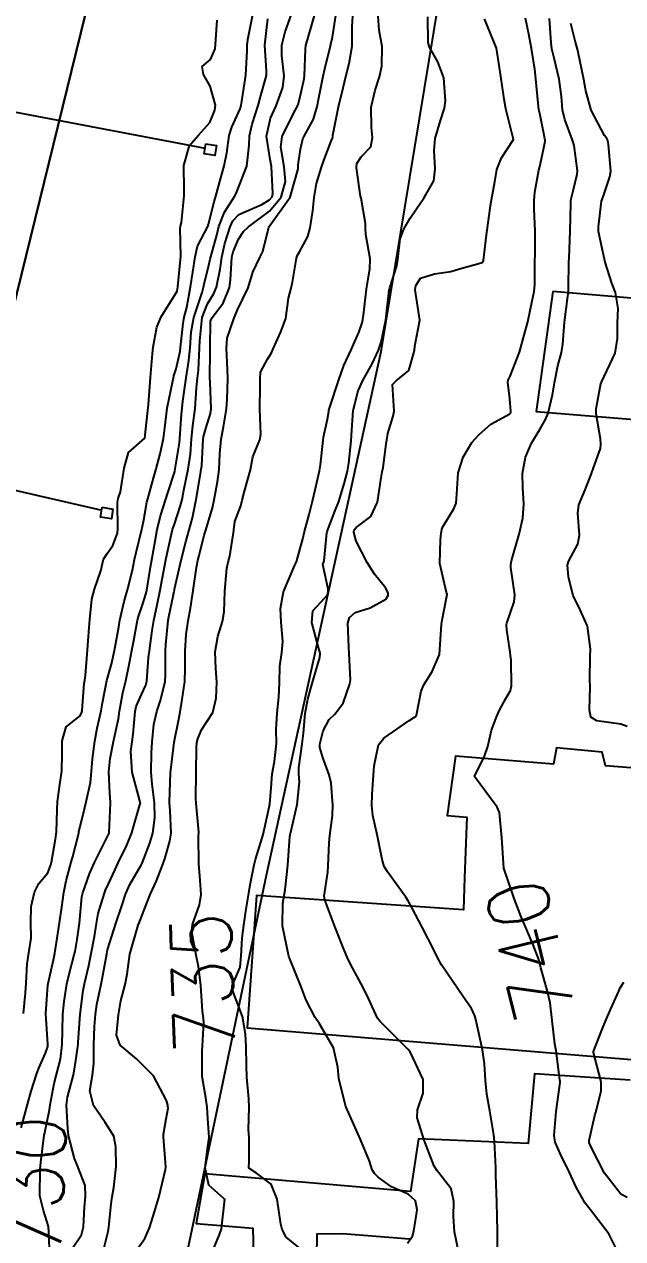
# Model space of a CAD drawing. Header units: metres. Extents: x 318500 to 325275, y 7408834 to 7428799.
# Drawn here: x 323476.5 to 323515.9, y 7419303.5 to 7419383.5 of the extents above; entities that cross this region are included whole.
import ezdxf
from ezdxf.enums import TextEntityAlignment as Align

# ---------------------------------------------------------------- set-up
doc = ezdxf.new("R2010")
doc.units = ezdxf.units.M
doc.header["$MEASUREMENT"] = 0
for name, color, linetype in [('Cotas', 45, 'Continuous'), ('Curvas de Nivel 1m', 11, 'Continuous'), ('Curvas de Nivel 5m', 15, 'Continuous'), ('Divisas', 45, 'Continuous'), ('Edificações', 30, 'Continuous'), ('Linha Férrea', 20, 'Continuous'), ('Pórticos', 45, 'Continuous'), ('Vias Primárias', 230, 'Continuous')]:
    doc.layers.add(name, color=color, linetype=linetype)
doc.styles.add('Style-STANDARD', font='STANDARD.shx')

msp = doc.modelspace()

# ---------------------------------------------------------------- linework, layer by layer
at = {"layer": 'Curvas de Nivel 1m', "flags": 128}
for points, elevation in [([(323478.199, 7419302.285), (323478.13, 7419303.901), (323478.108, 7419304.286), (323477.766, 7419305.327), (323477.539, 7419306.294), (323477.555, 7419308.052), (323477.58, 7419308.293), (323477.606, 7419308.49), (323477.818, 7419310.29), (323477.831, 7419310.365), (323478.168, 7419311.966), (323478.214, 7419312.286), (323478.466, 7419313.692), (323478.618, 7419314.283), (323478.881, 7419315.294), (323479.009, 7419316.279), (323479.022, 7419317.176), (323479.049, 7419318.279), (323479.127, 7419319.093), (323479.315, 7419320.276), (323479.437, 7419320.806), (323479.824, 7419322.272), (323479.858, 7419322.405), (323479.999, 7419323.191), (323480.145, 7419324.268), (323480.297, 7419326.005), (323480.352, 7419326.265), (323480.803, 7419327.515), (323481.132, 7419328.254), (323482.09, 7419330.202), (323482.098, 7419330.24), (323482.188, 7419332.17), (323482.187, 7419332.239), (323482.129, 7419332.823), (323482.076, 7419334.241), (323482.159, 7419335.117), (323482.386, 7419336.237), (323482.7, 7419337.725), (323482.776, 7419338.231), (323483, 7419339.447), (323483.195, 7419340.226), (323483.433, 7419341.413), (323483.586, 7419342.22), (323483.696, 7419342.78), (323483.968, 7419344.215), (323484.033, 7419344.465), (323484.295, 7419345.236), (323484.521, 7419345.994), (323484.568, 7419346.207), (323484.814, 7419347.716), (323484.896, 7419348.204), (323485.115, 7419349.436), (323485.263, 7419350.201), (323485.473, 7419351.1), (323485.818, 7419352.196), (323485.963, 7419352.625), (323486.408, 7419354.028), (323486.449, 7419354.189), (323486.724, 7419355.898), (323486.753, 7419356.185), (323486.853, 7419357.795), (323486.891, 7419358.184), (323486.938, 7419358.646), (323487.171, 7419360.18), (323487.346, 7419361.339), (323487.429, 7419362.176), (323487.502, 7419363.209), (323487.671, 7419364.173), (323488.211, 7419365.81), (323488.306, 7419366.164), (323488.346, 7419366.391), (323488.587, 7419367.323), (323488.752, 7419368.005), (323488.783, 7419368.158), (323489.176, 7419369.6), (323489.324, 7419370.153), (323489.681, 7419371.108), (323490.356, 7419372.143), (323490.465, 7419372.33), (323490.66, 7419372.83), (323491.151, 7419374.133), (323491.311, 7419375.521), (323491.327, 7419376.131), (323491.5, 7419376.91), (323491.901, 7419378.122), (323492.076, 7419378.784), (323492.445, 7419380.115), (323492.46, 7419380.419), (323492.335, 7419382.117), (323492.535, 7419383.841)], 731), ([(323479.73, 7419302.908), (323480.265, 7419303.739), (323480.408, 7419304.26), (323480.476, 7419305.553), (323480.529, 7419306.259), (323480.517, 7419306.988), (323480.017, 7419308.267), (323479.807, 7419308.752), (323479.418, 7419310.274), (323479.366, 7419310.743), (323479.297, 7419312.276), (323479.348, 7419312.793), (323479.737, 7419314.271), (323479.761, 7419314.392), (323479.894, 7419315.208), (323480.039, 7419316.137), (323480.045, 7419316.268), (323480.05, 7419316.406), (323480.188, 7419318.266), (323480.394, 7419319.823), (323480.48, 7419320.262), (323480.754, 7419321.483), (323480.909, 7419322.256), (323481.124, 7419323.376), (323481.256, 7419324.251), (323481.37, 7419324.9), (323481.781, 7419326.244), (323481.855, 7419326.431), (323482.049, 7419326.864), (323482.49, 7419327.808), (323482.696, 7419328.231), (323483.264, 7419329.404), (323483.582, 7419330.218), (323483.698, 7419330.614), (323484.118, 7419332.051), (323484.148, 7419332.181), (323484.147, 7419332.21), (323484.122, 7419332.321), (323483.618, 7419334.218), (323483.521, 7419335.577), (323483.611, 7419336.218), (323483.685, 7419336.71), (323483.811, 7419338.216), (323483.877, 7419338.543), (323484.217, 7419339.324), (323484.5, 7419339.933), (323484.571, 7419340.207), (323484.696, 7419341.755), (323484.74, 7419342.205), (323484.921, 7419343.553), (323485.032, 7419344.202), (323485.261, 7419345.234), (323485.459, 7419346.199), (323485.589, 7419346.925), (323485.816, 7419348.195), (323485.904, 7419348.627), (323486.266, 7419350.191), (323486.287, 7419350.265), (323486.364, 7419350.489), (323486.797, 7419351.771), (323486.895, 7419352.182), (323487.008, 7419352.793), (323487.292, 7419354.177), (323487.442, 7419355.157), (323487.515, 7419356.174), (323487.606, 7419357.019), (323487.767, 7419358.171), (323487.839, 7419359.525), (323487.91, 7419360.169), (323487.969, 7419360.696), (323488.044, 7419362.167), (323488.058, 7419362.636), (323488.228, 7419364.165), (323488.559, 7419365.073), (323488.986, 7419365.736), (323489.162, 7419366.154), (323489.395, 7419367.345), (323489.51, 7419368.151), (323489.72, 7419369.042), (323490.068, 7419370.146), (323490.238, 7419370.54), (323490.638, 7419370.954), (323492.147, 7419371.62), (323492.648, 7419371.907), (323492.824, 7419372.107), (323492.879, 7419372.332), (323492.78, 7419374.109), (323492.687, 7419374.581), (323492.447, 7419376.114), (323492.722, 7419377.289), (323493.098, 7419378.104), (323493.536, 7419379.31), (323493.623, 7419380.097), (323493.474, 7419381.405), (323493.466, 7419382.1), (323493.682, 7419382.98), (323494.071, 7419384.091)], 732), ([(323481.727, 7419302.728), (323482.034, 7419303.948), (323482.08, 7419304.235), (323482.237, 7419305.769), (323482.299, 7419306.232), (323482.413, 7419306.858), (323482.55, 7419308.229), (323482.531, 7419309.518), (323482.395, 7419310.232), (323481.843, 7419311.125), (323481.062, 7419312.252), (323480.829, 7419313.215), (323480.996, 7419314.253), (323481.092, 7419315.051), (323481.092, 7419316.252), (323481.132, 7419317.462), (323481.2, 7419318.251), (323481.294, 7419318.895), (323481.577, 7419320.246), (323481.644, 7419320.566), (323481.933, 7419322.241), (323481.993, 7419322.5), (323482.535, 7419324.232), (323482.908, 7419325.346), (323483.195, 7419326.223), (323483.451, 7419326.817), (323484.065, 7419327.856), (323484.196, 7419328.081), (323484.259, 7419328.208), (323484.762, 7419329.524), (323484.96, 7419330.201), (323485.108, 7419331.197), (323485.073, 7419332.2), (323484.918, 7419333.422), (323484.87, 7419334.203), (323484.883, 7419335.483), (323484.916, 7419336.203), (323485.031, 7419337.358), (323485.239, 7419338.2), (323485.484, 7419338.924), (323485.779, 7419340.195), (323485.809, 7419340.62), (323485.811, 7419342.194), (323485.835, 7419342.615), (323485.983, 7419344.193), (323486.024, 7419344.453), (323486.304, 7419345.817), (323486.372, 7419346.126), (323486.387, 7419346.189), (323486.398, 7419346.276), (323486.846, 7419348.182), (323487.146, 7419349.38), (323487.363, 7419350.175), (323487.577, 7419350.967), (323487.825, 7419352.168), (323488.102, 7419353.859), (323488.159, 7419354.164), (323488.186, 7419354.39), (323488.281, 7419356.162), (323488.299, 7419356.306), (323488.45, 7419356.843), (323488.775, 7419357.847), (323488.815, 7419358.157), (323488.739, 7419359.906), (323488.73, 7419360.158), (323488.742, 7419361.932), (323488.741, 7419362.158), (323488.771, 7419363.934), (323488.874, 7419364.157), (323489.601, 7419365.109), (323490.011, 7419366.146), (323490.083, 7419366.639), (323490.181, 7419368.144), (323490.251, 7419368.498), (323490.618, 7419369.329), (323490.94, 7419369.821), (323491.278, 7419370.13), (323492.641, 7419371.172), (323493.418, 7419372.098), (323493.694, 7419373.123), (323493.618, 7419374.096), (323493.408, 7419375.391), (323493.481, 7419376.098), (323494.237, 7419377.6), (323494.498, 7419378.083), (323494.561, 7419378.254), (323494.744, 7419379.021), (323494.944, 7419379.892), (323494.965, 7419380.078), (323495.016, 7419381.848), (323495.048, 7419382.077), (323495.439, 7419383.438), (323495.606, 7419384.072)], 733), ([(323483.724, 7419302.47), (323484.45, 7419303.492), (323484.741, 7419304.2), (323484.995, 7419304.964), (323485.373, 7419306.194), (323485.798, 7419308.032), (323485.816, 7419308.19), (323485.805, 7419308.491), (323485.664, 7419310.192), (323485.667, 7419310.357), (323485.848, 7419311.366), (323485.978, 7419312.068), (323485.964, 7419312.188), (323485.947, 7419312.275), (323485.864, 7419312.588), (323485.004, 7419314.199), (323483.897, 7419315.318), (323482.821, 7419316.226), (323482.568, 7419316.878), (323482.708, 7419318.228), (323482.859, 7419319.142), (323483.147, 7419320.222), (323483.277, 7419320.913), (323483.456, 7419322.218), (323484.009, 7419324.134), (323484.029, 7419324.19), (323484.043, 7419324.21), (323484.587, 7419325.649), (323484.809, 7419326.202), (323485.202, 7419327.049), (323485.661, 7419328.194), (323485.76, 7419328.507), (323486.085, 7419329.665), (323486.171, 7419330.189), (323486.112, 7419331.682), (323486.077, 7419332.19), (323486.076, 7419332.235), (323486.139, 7419334.19), (323486.152, 7419334.349), (323486.372, 7419336.187), (323486.672, 7419337.704), (323486.772, 7419338.181), (323486.89, 7419338.86), (323487.076, 7419340.177), (323487.107, 7419341.046), (323487.096, 7419342.177), (323487.162, 7419343.281), (323487.293, 7419344.175), (323487.453, 7419345.012), (323487.634, 7419346.17), (323487.849, 7419347.691), (323487.944, 7419348.166), (323488.02, 7419348.479), (323488.355, 7419349.83), (323488.434, 7419350.084), (323488.46, 7419350.159), (323488.903, 7419351.631), (323489.017, 7419352.154), (323489.225, 7419353.329), (323489.339, 7419354.151), (323489.392, 7419355.183), (323489.467, 7419356.15), (323489.629, 7419356.971), (323489.83, 7419358.146), (323489.862, 7419358.76), (323489.905, 7419360.146), (323489.897, 7419360.748), (323489.825, 7419362.147), (323489.875, 7419362.802), (323490.329, 7419364.142), (323490.395, 7419364.298), (323490.555, 7419364.664), (323491.253, 7419366.13), (323491.56, 7419367.151), (323492.018, 7419368.119), (323492.206, 7419368.516), (323492.597, 7419370.11), (323492.63, 7419370.16), (323494.015, 7419372.09), (323494.548, 7419373.952), (323494.544, 7419374.082), (323494.532, 7419374.233), (323494.697, 7419375.245), (323494.854, 7419375.932), (323494.922, 7419376.078), (323495.556, 7419377.238), (323495.795, 7419378.069), (323495.953, 7419378.856), (323496.193, 7419380.066), (323496.284, 7419380.549), (323496.661, 7419382.061), (323496.689, 7419382.163), (323496.796, 7419382.641), (323497.026, 7419384.057)], 734), ([(323495.607, 7419302.052), (323493.742, 7419303.573), (323493.489, 7419304.084), (323493.407, 7419304.434), (323493.149, 7419306.089), (323492.767, 7419307.073), (323491.797, 7419307.798), (323491.298, 7419308.115), (323491.316, 7419308.607), (323491.319, 7419310.115), (323491.273, 7419310.681), (323491.319, 7419312.115), (323491.301, 7419312.68), (323491.16, 7419314.117), (323491.128, 7419314.881), (323491.111, 7419316.118), (323491.082, 7419316.959), (323490.881, 7419318.121), (323490.224, 7419319.86), (323490.194, 7419320.128), (323490.728, 7419321.373), (323490.787, 7419322.122), (323490.858, 7419323.271), (323490.956, 7419324.121), (323491.085, 7419325.064), (323491.262, 7419326.118), (323491.389, 7419326.778), (323491.65, 7419328.114), (323491.731, 7419328.455), (323492.085, 7419329.593), (323492.229, 7419330.108), (323492.278, 7419330.292), (323492.67, 7419332.102), (323492.773, 7419333.468), (323492.834, 7419334.1), (323492.98, 7419334.92), (323493.102, 7419336.096), (323493.101, 7419337.013), (323493.148, 7419338.096), (323493.264, 7419339.142), (323493.308, 7419340.094), (323493.337, 7419341.19), (323493.471, 7419342.092), (323493.525, 7419342.827), (323493.43, 7419344.093), (323493.386, 7419345.002), (323493.564, 7419346.091), (323494.328, 7419347.858), (323494.425, 7419348.079), (323494.844, 7419349.584), (323494.954, 7419350.074), (323495.255, 7419351.193), (323495.482, 7419352.069), (323495.653, 7419352.812), (323495.943, 7419354.065), (323496.011, 7419354.469), (323496.182, 7419356.063), (323496.216, 7419356.29), (323496.461, 7419357.463), (323496.555, 7419357.973), (323496.567, 7419358.059), (323496.607, 7419358.194), (323497.21, 7419360.049), (323497.542, 7419361.007), (323498.021, 7419362.037), (323498.18, 7419362.381), (323498.537, 7419363.18), (323498.758, 7419363.816), (323498.804, 7419364.026), (323498.841, 7419364.314), (323499.041, 7419366.023), (323499.247, 7419367.363), (323499.279, 7419368.02), (323499.004, 7419369.644), (323498.967, 7419370.025), (323498.964, 7419370.356), (323498.68, 7419372.03), (323498.652, 7419372.161), (323498.369, 7419374.035), (323498.412, 7419374.306), (323498.691, 7419374.761), (323499.315, 7419375.407), (323499.443, 7419376.019), (323499.374, 7419376.678), (323499.342, 7419378.021), (323499.616, 7419379.148), (323499.886, 7419380.013), (323500.049, 7419380.733), (323500.065, 7419382.011), (323499.874, 7419383.087), (323499.799, 7419384.015)], 736), ([(323501.738, 7419303.172), (323502.061, 7419303.651), (323502.153, 7419303.966), (323502.368, 7419305.368), (323502.263, 7419305.965), (323501.784, 7419306.399), (323500.687, 7419306.885), (323499.795, 7419307.533), (323499.56, 7419307.766), (323499.403, 7419308.006), (323499.234, 7419308.583), (323498.652, 7419310.018), (323497.857, 7419311.799), (323497.745, 7419312.031), (323497.653, 7419312.241), (323497.215, 7419314.037), (323497.159, 7419314.77), (323496.863, 7419316.04), (323495.934, 7419317.639), (323495.653, 7419318.054), (323495.074, 7419319.186), (323494.737, 7419320.068), (323493.988, 7419321.918), (323493.925, 7419322.081), (323493.894, 7419322.178), (323493.518, 7419324.088), (323493.529, 7419325.582), (323493.617, 7419326.086), (323493.681, 7419326.45), (323493.861, 7419328.083), (323493.993, 7419329.976), (323494.008, 7419330.081), (323494.104, 7419330.457), (323494.473, 7419332.075), (323494.635, 7419333.58), (323494.586, 7419334.073), (323494.58, 7419334.497), (323494.803, 7419336.071), (323494.892, 7419336.78), (323495.005, 7419338.068), (323495.176, 7419339.027), (323495.454, 7419340.062), (323495.961, 7419341.768), (323495.987, 7419342.054), (323495.885, 7419342.426), (323495.43, 7419344.063), (323495.503, 7419344.851), (323496.305, 7419345.701), (323496.46, 7419345.896), (323496.521, 7419346.048), (323496.523, 7419346.258), (323496.321, 7419347.189), (323496.169, 7419347.903), (323496.231, 7419348.061), (323496.254, 7419348.137), (323496.345, 7419349.053), (323496.436, 7419349.981), (323496.454, 7419350.059), (323496.971, 7419351.461), (323497.206, 7419352.048), (323497.57, 7419353.211), (323497.784, 7419354.039), (323497.881, 7419354.575), (323498.037, 7419356.036), (323498.058, 7419356.423), (323498.161, 7419358.035), (323498.483, 7419359.331), (323498.797, 7419360.025), (323499.404, 7419361.119), (323499.832, 7419362.01), (323500.001, 7419362.535), (323500.301, 7419364.004), (323500.537, 7419365.967), (323500.54, 7419366), (323500.545, 7419366.026), (323500.572, 7419366.125), (323501.029, 7419367.56), (323501.111, 7419367.995), (323501.261, 7419369.353), (323501.49, 7419369.991), (323501.921, 7419370.703), (323502.648, 7419371.797), (323502.796, 7419371.978), (323503.477, 7419373.158), (323503.568, 7419373.967), (323503.496, 7419375.17), (323503.556, 7419375.967), (323503.911, 7419377.152), (323504.173, 7419377.958), (323504.246, 7419378.449), (323504.13, 7419379.959), (323503.731, 7419381.01), (323503.187, 7419381.974), (323503.091, 7419382.273), (323503.069, 7419383.976)], 737), ([(323505.117, 7419302.541), (323504.84, 7419303.934), (323504.769, 7419304.931), (323504.787, 7419305.935), (323504.616, 7419306.765), (323503.799, 7419307.822), (323503.683, 7419307.951), (323503.502, 7419308.256), (323502.837, 7419309.96), (323502.384, 7419311.433), (323502.389, 7419311.965), (323502.772, 7419313.06), (323502.767, 7419313.961), (323501.907, 7419315.782), (323501.762, 7419315.972), (323499.937, 7419317.775), (323499.772, 7419318.003), (323499.202, 7419319.261), (323498.826, 7419320.017), (323497.983, 7419321.559), (323497.762, 7419322.032), (323497.595, 7419322.435), (323496.959, 7419324.041), (323496.285, 7419325.8), (323496.257, 7419326.048), (323496.491, 7419327.619), (323496.523, 7419328.045), (323496.584, 7419329.554), (323496.633, 7419330.045), (323496.798, 7419331.359), (323496.812, 7419332.043), (323496.701, 7419333.485), (323496.589, 7419334.046), (323496.167, 7419335.169), (323495.965, 7419335.841), (323495.969, 7419336.053), (323496.189, 7419336.944), (323496.569, 7419337.673), (323496.957, 7419338.042), (323497.499, 7419338.749), (323497.944, 7419340.033), (323497.974, 7419340.291), (323497.905, 7419342.033), (323497.869, 7419342.421), (323497.812, 7419344.035), (323497.924, 7419344.395), (323498.291, 7419344.732), (323499.282, 7419345.029), (323500.304, 7419345.61), (323500.46, 7419345.846), (323500.473, 7419345.998), (323500.313, 7419346.335), (323499.568, 7419347.257), (323499.083, 7419348.019), (323498.351, 7419349.42), (323498.204, 7419350.032), (323498.228, 7419350.166), (323498.364, 7419350.329), (323499.328, 7419351.063), (323499.768, 7419352.009), (323500.01, 7419353.61), (323500.079, 7419354.005), (323500.128, 7419354.291), (323500.357, 7419356.001), (323500.368, 7419356.074), (323500.448, 7419356.534), (323500.787, 7419357.675), (323500.855, 7419357.996), (323500.742, 7419359.743), (323500.981, 7419359.995), (323501.818, 7419360.669), (323502.187, 7419361.983), (323502.228, 7419362.28), (323502.55, 7419363.98), (323502.242, 7419365.983), (323502.281, 7419366.277), (323502.582, 7419366.748), (323503.511, 7419367.041), (323504.589, 7419367.193), (323505.168, 7419367.365), (323506.598, 7419367.758), (323506.703, 7419367.814), (323506.748, 7419367.919), (323506.938, 7419369.604), (323506.976, 7419369.917), (323507.182, 7419371.377), (323507.268, 7419371.914), (323507.477, 7419373.103), (323507.618, 7419373.911), (323507.916, 7419374.683), (323508.71, 7419375.9), (323508.213, 7419377.905), (323508.106, 7419378.54), (323507.898, 7419379.909), (323507.757, 7419380.928), (323507.6, 7419381.912), (323506.809, 7419383.839)], 738), ([(323507.688, 7419301.923), (323507.663, 7419303.891), (323507.661, 7419303.982), (323507.611, 7419305.893), (323507.562, 7419307.658), (323507.553, 7419307.894), (323507.544, 7419308.154), (323507.467, 7419309.895), (323507.422, 7419310.31), (323507.15, 7419311.901), (323506.964, 7419312.996), (323506.875, 7419313.905), (323506.809, 7419314.994), (323506.683, 7419315.908), (323506.325, 7419317.523), (323506.244, 7419317.915), (323506.181, 7419318.155), (323505.947, 7419318.632), (323505.424, 7419319.397), (323505.044, 7419319.934), (323503.984, 7419321.525), (323503.744, 7419321.952), (323503.491, 7419322.461), (323502.735, 7419323.963), (323502.033, 7419325.293), (323501.788, 7419325.724), (323501.618, 7419325.976), (323500.422, 7419327.637), (323500.196, 7419327.998), (323500.077, 7419328.448), (323499.765, 7419330.005), (323499.461, 7419331.357), (323499.397, 7419332.011), (323499.409, 7419332.733), (323499.494, 7419334.01), (323499.541, 7419334.628), (323499.836, 7419336.005), (323500.185, 7419336.46), (323501.822, 7419337.602), (323502.199, 7419337.84), (323502.28, 7419337.888), (323502.333, 7419337.969), (323502.642, 7419339.548), (323502.805, 7419339.964), (323503.366, 7419340.836), (323503.846, 7419341.954), (323503.963, 7419343.639), (323503.97, 7419343.955), (323504.015, 7419344.223), (323504.306, 7419345.692), (323504.349, 7419345.91), (323504.346, 7419345.949), (323504.311, 7419346.039), (323503.862, 7419347.957), (323503.914, 7419349.515), (323503.947, 7419349.956), (323504.013, 7419350.308), (323504.374, 7419350.889), (323504.777, 7419351.551), (323504.937, 7419351.942), (323504.987, 7419352.532), (323505.073, 7419353.94), (323505.397, 7419354.964), (323505.977, 7419355.927), (323506.191, 7419356.176), (323506.448, 7419356.457), (323507.226, 7419357.145), (323508.469, 7419357.818), (323508.514, 7419357.855), (323508.537, 7419357.899), (323508.547, 7419357.974), (323508.479, 7419358.798), (323508.344, 7419359.901), (323508.359, 7419360.034), (323508.496, 7419360.303), (323509.114, 7419361.891), (323509.424, 7419362.999), (323509.651, 7419363.883), (323509.955, 7419365.27), (323510.069, 7419365.878), (323510.114, 7419366.34), (323510.13, 7419367.877), (323510.137, 7419368.347), (323510.134, 7419369.877), (323510.066, 7419371.301), (323510.07, 7419371.879), (323510.118, 7419372.418), (323510.383, 7419373.874), (323510.442, 7419374.115), (323510.7, 7419375.234), (323510.802, 7419375.775), (323510.795, 7419375.869), (323510.78, 7419375.938), (323510.714, 7419376.285), (323510.447, 7419377.594), (323510.394, 7419377.875), (323510.336, 7419378.276), (323510.197, 7419379.878), (323510.12, 7419380.529), (323509.891, 7419381.883), (323509.736, 7419382.822), (323509.511, 7419383.889)], 739), ([(323476.452, 7419318.312), (323476.586, 7419319.674), (323476.62, 7419320.31), (323476.695, 7419321.594), (323476.815, 7419322.308), (323476.961, 7419323.267), (323476.942, 7419324.306), (323476.968, 7419325.364), (323477.178, 7419326.303), (323477.463, 7419326.884), (323478.059, 7419327.589), (323478.256, 7419328.099), (323478.295, 7419328.288), (323478.571, 7419329.8), (323478.62, 7419330.285), (323478.667, 7419331.729), (323478.693, 7419332.284), (323478.86, 7419333.561), (323478.969, 7419334.282), (323479.008, 7419335.435), (323479.004, 7419336.282), (323479.27, 7419337.193), (323480.195, 7419337.929), (323480.302, 7419338.165), (323480.318, 7419338.268), (323480.445, 7419340.049), (323480.485, 7419340.266), (323480.542, 7419340.574), (323480.669, 7419342.264), (323480.787, 7419343.747), (323480.83, 7419344.262), (323480.962, 7419345.598), (323481.138, 7419346.258), (323481.545, 7419347.474), (323481.714, 7419348.249), (323481.959, 7419348.622), (323482.344, 7419349.142), (323482.639, 7419349.953), (323482.674, 7419350.235), (323482.64, 7419351.983), (323482.684, 7419352.236), (323482.833, 7419352.672), (323483.077, 7419354.23), (323483.375, 7419355.277), (323484.44, 7419356.21), (323484.636, 7419358.049), (323484.659, 7419358.217), (323484.69, 7419358.435), (323484.816, 7419360.215), (323484.943, 7419361.784), (323484.996, 7419362.213), (323485.226, 7419363.523), (323485.517, 7419364.205), (323486.567, 7419365.893), (323486.621, 7419366.189), (323486.793, 7419367.991), (323486.803, 7419368.187), (323486.76, 7419370.056), (323486.786, 7419370.188), (323486.862, 7419370.416), (323487.031, 7419372.184), (323487.041, 7419372.57), (323487.012, 7419374.185), (323487.381, 7419375.499), (323487.979, 7419376.171), (323488.719, 7419377.016), (323489.06, 7419377.824), (323489.097, 7419378.156), (323488.749, 7419379.409), (323488.296, 7419380.167), (323488.227, 7419380.709), (323488.775, 7419381.154), (323489.071, 7419381.872), (323489.102, 7419382.157), (323489.211, 7419383.751)], 729), ([(323516.194, 7419337.224), (323515.784, 7419337.384), (323514.198, 7419337.594), (323513.803, 7419337.824), (323513.717, 7419338.316), (323513.767, 7419339.825), (323513.749, 7419340.313), (323513.757, 7419341.825), (323513.775, 7419342.315), (323513.585, 7419343.827), (323512.986, 7419345.147), (323512.654, 7419345.837), (323512.328, 7419347.072), (323512.271, 7419347.841), (323512.342, 7419348.084), (323512.952, 7419349.236), (323513.052, 7419349.833), (323512.941, 7419351.275), (323513.011, 7419351.834), (323513.431, 7419352.804), (323513.834, 7419353.826), (323513.985, 7419354.264), (323514.437, 7419355.524), (323514.476, 7419355.819), (323514.445, 7419356.179), (323514.148, 7419357.823), (323514.153, 7419358.145), (323514.466, 7419359.82), (323514.475, 7419359.845), (323514.501, 7419359.9), (323515.405, 7419361.807), (323515.554, 7419362.785), (323515.552, 7419363.805), (323515.603, 7419364.766), (323515.436, 7419365.807), (323515.2, 7419366.425), (323514.747, 7419367.818), (323514.609, 7419368.395), (323514.32, 7419369.823), (323514.309, 7419370.147), (323514.517, 7419371.821), (323514.543, 7419371.93), (323514.656, 7419372.246), (323515.066, 7419373.422), (323515.134, 7419373.813), (323514.966, 7419375.556), (323514.937, 7419375.817), (323514.86, 7419375.966), (323514.713, 7419376.146), (323513.824, 7419377.829), (323513.487, 7419379.095), (323513.357, 7419379.834), (323512.97, 7419381.655), (323512.93, 7419381.839), (323512.795, 7419382.308), (323512.491, 7419383.529)], 741), ([(323516.19, 7419306.19), (323515.786, 7419306.409), (323514.711, 7419307.801), (323513.825, 7419309.503), (323513.705, 7419309.812), (323513.693, 7419309.952), (323513.842, 7419310.636), (323514.072, 7419311.593), (323514.13, 7419311.807), (323514.491, 7419313.186), (323514.481, 7419313.804), (323513.984, 7419315.735), (323513.98, 7419315.809), (323514.531, 7419317.204), (323514.78, 7419317.802), (323515.133, 7419318.613), (323515.645, 7419319.793), (323515.745, 7419320.01), (323515.969, 7419320.367)], 741)]:
    msp.add_lwpolyline(points, dxfattribs=dict(at, elevation=elevation))
at = {"layer": 'Curvas de Nivel 5m', "flags": 128}
for points, elevation in [([(323476.294, 7419310.773), (323476.713, 7419312.307), (323476.967, 7419313.2), (323477.303, 7419314.299), (323477.462, 7419314.721), (323477.901, 7419315.694), (323478.057, 7419316.14), (323478.068, 7419316.288), (323477.93, 7419318.29), (323478.058, 7419320.189), (323478.072, 7419320.289), (323478.428, 7419321.84), (323478.517, 7419322.285), (323478.716, 7419323.57), (323478.835, 7419324.282), (323478.988, 7419325.318), (323479.107, 7419326.279), (323479.269, 7419327.061), (323479.604, 7419328.275), (323479.697, 7419328.65), (323480.089, 7419330.202), (323480.108, 7419330.27), (323480.501, 7419331.878), (323480.592, 7419332.263), (323480.86, 7419333.538), (323480.934, 7419334.258), (323480.998, 7419335.097), (323481.143, 7419336.255), (323481.316, 7419337.12), (323481.572, 7419338.249), (323481.666, 7419338.79), (323481.952, 7419340.244), (323482.241, 7419341.333), (323482.455, 7419342.237), (323482.729, 7419343.777), (323482.808, 7419344.232), (323483.082, 7419345.445), (323483.298, 7419346.225), (323483.623, 7419347.52), (323483.758, 7419348.219), (323483.863, 7419348.691), (323484.237, 7419350.212), (323484.258, 7419350.315), (323484.369, 7419350.843), (323484.585, 7419352.01), (323484.631, 7419352.208), (323485.019, 7419353.589), (323485.193, 7419354.202), (323485.45, 7419355.175), (323485.67, 7419356.198), (323485.762, 7419356.888), (323485.922, 7419358.198), (323486.297, 7419360.002), (323486.324, 7419360.192), (323486.353, 7419360.331), (323486.499, 7419360.78), (323486.759, 7419361.944), (323486.795, 7419362.186), (323486.96, 7419363.768), (323487.04, 7419364.183), (323487.211, 7419364.835), (323487.453, 7419366.177), (323487.599, 7419367.161), (323487.758, 7419368.173), (323487.92, 7419368.86), (323488.585, 7419370.161), (323488.631, 7419370.304), (323489.008, 7419371.795), (323489.116, 7419372.155), (323489.45, 7419373.37), (323489.656, 7419374.15), (323489.835, 7419375.007), (323490.005, 7419376.147), (323490.163, 7419376.698), (323490.728, 7419377.915), (323490.795, 7419378.139), (323491.052, 7419379.839), (323491.093, 7419380.135), (323491.188, 7419381.73), (323491.19, 7419382.134), (323491.252, 7419382.59), (323491.556, 7419384.129)], 730), ([(323488.694, 7419302.145), (323489.363, 7419303.754), (323489.492, 7419304.134), (323489.718, 7419306.07), (323489.642, 7419306.132), (323488.652, 7419307.011), (323488.411, 7419308.151), (323488.574, 7419309.394), (323488.672, 7419310.147), (323488.601, 7419311.396), (323488.537, 7419312.15), (323488.47, 7419312.755), (323488.227, 7419314.155), (323488.212, 7419315.849), (323488.236, 7419316.155), (323488.339, 7419317.749), (323488.294, 7419318.155), (323488.247, 7419318.46), (323488.122, 7419320.158), (323487.979, 7419321.411), (323487.823, 7419322.163), (323487.539, 7419323.693), (323487.572, 7419324.167), (323488.033, 7419325.463), (323488.15, 7419326.158), (323488.058, 7419327.382), (323487.995, 7419328.161), (323487.977, 7419330.05), (323487.99, 7419330.162), (323487.991, 7419330.262), (323487.824, 7419332.164), (323487.808, 7419332.481), (323487.813, 7419334.165), (323487.841, 7419335.839), (323487.872, 7419336.164), (323487.927, 7419336.411), (323488.183, 7419336.996), (323488.916, 7419338.149), (323489.151, 7419339.082), (323489.182, 7419340.146), (323489.127, 7419341.034), (323489.083, 7419342.148), (323489.253, 7419343.158), (323489.552, 7419344.141), (323489.66, 7419344.769), (323489.712, 7419346.139), (323489.833, 7419347.645), (323489.957, 7419348.136), (323490.031, 7419348.438), (323490.309, 7419350.131), (323490.312, 7419350.18), (323490.369, 7419350.719), (323490.766, 7419351.752), (323490.845, 7419352.133), (323490.997, 7419352.732), (323491.404, 7419354.125), (323491.563, 7419354.982), (323492.022, 7419356.116), (323492.087, 7419356.474), (323492.007, 7419358.117), (323492.028, 7419359.659), (323492.031, 7419360.117), (323492.054, 7419360.559), (323492.51, 7419361.427), (323492.789, 7419361.833), (323492.896, 7419362.104), (323493.408, 7419363.226), (323493.716, 7419364.093), (323493.904, 7419365.43), (323494.068, 7419366.088), (323494.17, 7419366.492), (323494.424, 7419368.083), (323494.465, 7419368.219), (323494.606, 7419368.456), (323495.184, 7419369.512), (323495.328, 7419370.073), (323495.51, 7419371.203), (323495.596, 7419372.071), (323495.737, 7419372.996), (323496.074, 7419374.066), (323496.236, 7419374.515), (323496.706, 7419375.787), (323496.789, 7419375.979), (323496.811, 7419376.058), (323496.826, 7419376.174), (323497.184, 7419378.053), (323497.493, 7419379.305), (323497.679, 7419380.046), (323497.907, 7419380.909), (323498.102, 7419382.04), (323498.097, 7419383.335), (323498.139, 7419384.04)], 735), ([(323515.728, 7419302.301), (323515.001, 7419303.797), (323513.774, 7419305.395), (323513.444, 7419305.815), (323512.838, 7419306.872), (323512.398, 7419307.831), (323511.818, 7419309.048), (323511.463, 7419309.846), (323511.399, 7419310.284), (323511.52, 7419311.845), (323511.797, 7419313.759), (323511.797, 7419313.841), (323511.777, 7419313.946), (323511.517, 7419315.846), (323511.447, 7419316.317), (323511.257, 7419317.85), (323511.123, 7419319.024), (323510.937, 7419319.855), (323510.524, 7419321.32), (323510.374, 7419321.864), (323510.005, 7419322.846), (323509.571, 7419323.874), (323509.229, 7419324.677), (323508.753, 7419325.883), (323508.07, 7419327.89), (323507.958, 7419329.892), (323507.784, 7419331.562), (323507.643, 7419331.897), (323506.15, 7419333.92), (323506.814, 7419335.267), (323507.022, 7419335.907), (323507.268, 7419336.981), (323507.615, 7419337.899), (323507.801, 7419338.301), (323508.217, 7419339.054), (323508.529, 7419339.592), (323508.593, 7419339.895), (323508.555, 7419341.596), (323508.522, 7419341.896), (323508.486, 7419342.121), (323508.277, 7419343.595), (323508.245, 7419343.9), (323508.248, 7419343.933), (323508.282, 7419344.03), (323508.758, 7419345.439), (323508.794, 7419345.893), (323508.539, 7419347.695), (323508.535, 7419347.897), (323508.584, 7419348.138), (323509.092, 7419349.889), (323509.323, 7419350.938), (323509.401, 7419351.885), (323509.331, 7419352.961), (323509.313, 7419353.887), (323509.516, 7419354.969), (323509.899, 7419355.878), (323510.101, 7419356.219), (323510.454, 7419356.792), (323510.849, 7419357.479), (323510.997, 7419357.862), (323511.279, 7419359.068), (323511.419, 7419359.856), (323511.641, 7419360.982), (323511.875, 7419361.85), (323511.963, 7419362.414), (323512.073, 7419363.847), (323512.295, 7419365.572), (323512.328, 7419365.844), (323512.331, 7419366.087), (323512.368, 7419367.843), (323512.377, 7419368.07), (323512.452, 7419369.843), (323512.487, 7419371.681), (323512.488, 7419371.842), (323512.51, 7419371.984), (323512.661, 7419372.604), (323512.91, 7419373.604), (323512.93, 7419373.837), (323512.705, 7419375.49), (323512.605, 7419375.842), (323512.09, 7419377.216), (323511.952, 7419377.852), (323511.872, 7419378.724), (323511.719, 7419379.856), (323511.397, 7419381.245), (323511.245, 7419381.863), (323511.186, 7419382.256), (323511.084, 7419383.866)], 740)]:
    msp.add_lwpolyline(points, dxfattribs=dict(at, elevation=elevation))
at = {"layer": 'Divisas'}
msp.add_lwpolyline([(323441.019, 7419172.674), (323439.997, 7419172.771), (323452.013, 7419213.356), (323464.125, 7419211.6), (323474.921, 7419242.073), (323480.039, 7419265.269), (323465.759, 7419268.559), (323471.129, 7419294.134), (323484.888, 7419291.35), (323492.451, 7419327.434), (323500, 7419361.919), (323507.27, 7419406.073), (323509.364, 7419417.446), (323514.567, 7419416.488), (323516.279, 7419425.792), (323528.922, 7419424.723), (323529.845, 7419435.308), (323536.411, 7419496.139), (323555.028, 7419495.45)], dxfattribs=at)
at = {"layer": 'Edificações'}
msp.add_lwpolyline([(323511.299, 7419365.874), (323510.203, 7419357.983), (323520.713, 7419357.114), (323521.053, 7419361.419), (323518.217, 7419361.834), (323518.558, 7419365.27), (323511.299, 7419365.874)], close=True, dxfattribs=at)
for points in [[(323522.555, 7419334.016), (323514.767, 7419334.626), (323514.563, 7419335.522), (323511.546, 7419335.807), (323511.359, 7419334.745), (323504.903, 7419335.257), (323504.34, 7419331.356), (323505.646, 7419331.254), (323505.493, 7419327.262), (323505.434, 7419325.151), (323491.798, 7419326.08), (323491.181, 7419317.359), (323516.489, 7419315.275)], [(323516.386, 7419313.931), (323510.097, 7419314.345), (323509.676, 7419309.738), (323502.465, 7419310.063), (323501.94, 7419306.581), (323488.389, 7419307.75), (323487.834, 7419304.484), (323491.56, 7419304.174), (323491.593, 7419302.477)], [(323495.776, 7419302.215), (323495.792, 7419303.799), (323497.46, 7419303.809), (323501.896, 7419303.467)]]:
    msp.add_lwpolyline(points, dxfattribs=at)
at = {"layer": 'Linha Férrea'}
for points in [[(323843.705, 7420529.863, -0.339852), (323771.4, 7420065.587), (323704.487, 7420002.468, 0.137972), (323573.117, 7419776.141), (323569.018, 7419760.257, 0.009911), (323565.266, 7419744.042), (323557.569, 7419705.285), (323544.41, 7419647.347), (323509.546, 7419502.298), (323475.425, 7419363.32), (323454.167, 7419264.774, -0.048865), (323374.489, 7419022.071), (323336.216, 7418936.841), (323318.171, 7418898.232), (323303.703, 7418864.835, 0.016709)], [(323303.703, 7418864.835), (323318.171, 7418898.232), (323336.216, 7418936.841), (323374.489, 7419022.071, 0.048865), (323454.167, 7419264.774), (323475.425, 7419363.32), (323509.546, 7419502.298), (323544.41, 7419647.347), (323557.569, 7419705.285), (323565.266, 7419744.042, -0.009911), (323569.018, 7419760.257), (323573.117, 7419776.141, -0.137972), (323704.487, 7420002.468), (323771.4, 7420065.587, 0.339852), (323843.705, 7420529.863, 0.104587)]]:
    msp.add_lwpolyline(points, format="xyb", dxfattribs=at)
at = {"layer": 'Pórticos'}
for points in [[(323472.804, 7419378.284), (323488.408, 7419375.321)], [(323465.954, 7419355.08), (323481.606, 7419351.468)]]:
    msp.add_lwpolyline(points, dxfattribs=at)
for points in [[(323488.454, 7419375.603), (323489.162, 7419375.486), (323489.054, 7419374.834), (323488.347, 7419374.951)], [(323481.639, 7419351.666), (323482.346, 7419351.549), (323482.239, 7419350.897), (323481.531, 7419351.014)]]:
    msp.add_lwpolyline(points, close=True, dxfattribs=at)
at = {"layer": 'Vias Primárias'}
for points in [[(323715.644, 7420145.548, 0), (323709.04, 7420132.939)], [(323831.088, 7420001.787, 0), (323833.844, 7420008.443, 0.220888)]]:
    msp.add_lwpolyline(points, format="xyb", dxfattribs=at)

# ---------------------------------------------------------------- texts
at = {"layer": 'Cotas', "style": 'Style-STANDARD'}
for s, rotation, p in [('740', 103.61681, (323509.795, 7419322.485, 740)), ('735', 91.86208, (323488.251, 7419320.318, 735)), ('730', 87.52274, (323477.098, 7419306.945, 730))]:
    msp.add_text(s, height=4, rotation=rotation, dxfattribs=at).set_placement(p, align=Align.MIDDLE_CENTER)

doc.saveas('drawing.dxf')
